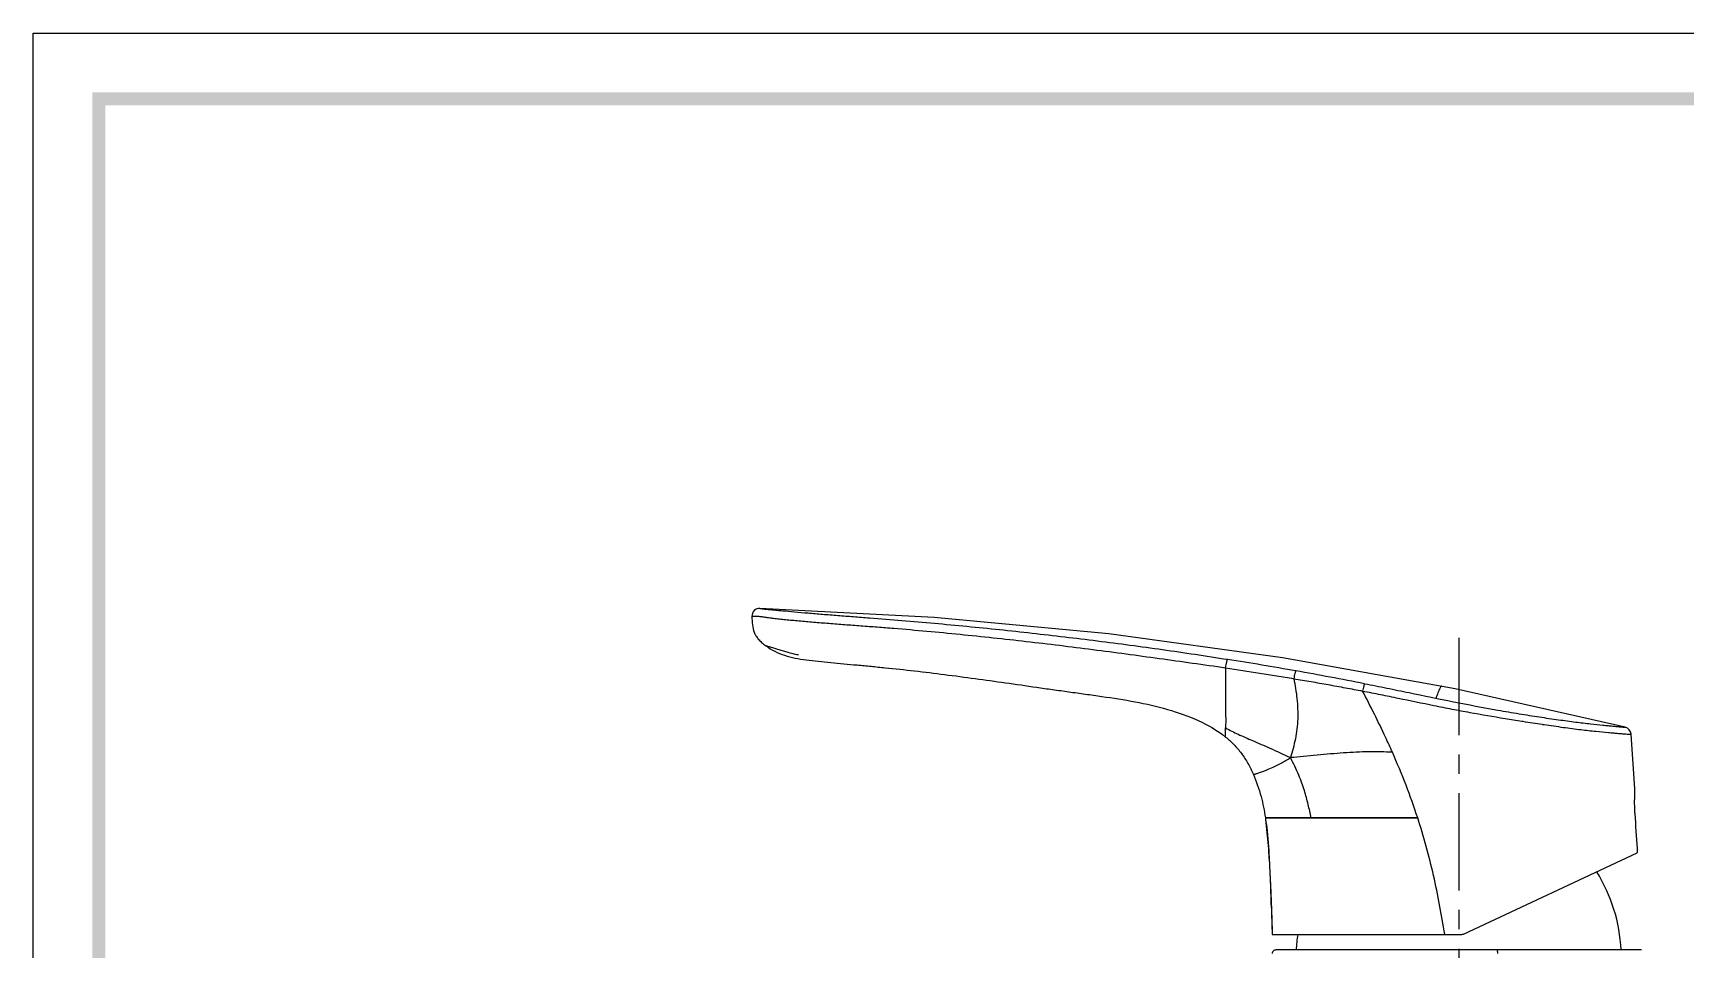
# Model space of a CAD drawing. Header units: millimetres. Extents: x 1091 to 1735, y 843 to 1297.
# Drawn here: x 1091.2 to 1304, y 1179.2 to 1297.2 of the extents above; entities that cross this region are included whole.
import ezdxf

# ---------------------------------------------------------------- set-up
doc = ezdxf.new("R2010")
doc.units = ezdxf.units.MM
doc.linetypes.add('CENTER', pattern=[2, 1.25, -0.25, 0.25, -0.25])
doc.layers.add('06___PRT_ALL_SURFS', color=7, linetype='Continuous')
doc.layers.add('标注', color=1, linetype='Continuous')

msp = doc.modelspace()

# ---------------------------------------------------------------- linework, layer by layer
at = {"color": 40, "linetype": 'Continuous'}
for p, q in [((1185.55, 1218.37), (1185.57, 1218.36)), ((1186.01, 1218.23), (1187.51, 1217.78)), ((1187.51, 1217.78), (1187.86, 1217.68)), ((1187.86, 1217.68), (1188.12, 1217.6)), ((1249.89, 1196.19), (1269.49, 1196.19))]:
    msp.add_line(p, q, dxfattribs=at)
at = {"color": 9, "linetype": 'Continuous'}
for p, q in [((1282.91, 1208.63), (1283.02, 1208.62)), ((1285.55, 1208.23), (1285.67, 1208.21)), ((1285.67, 1208.21), (1285.76, 1208.2)), ((1255.78, 1196.19), (1249.89, 1196.19)), ((1269.49, 1196.19), (1255.78, 1196.19))]:
    msp.add_line(p, q, dxfattribs=at)
at = {"color": 7, "linetype": 'Continuous'}
for p, q in [((1244.77, 1207.76), (1244.77, 1207.76)), ((1244.77, 1207.72), (1244.77, 1207.76)), ((1244.77, 1206.6), (1244.77, 1207.72)), ((1297.46, 1199.94), (1296.97, 1206.96)), ((1249.89, 1196.19), (1249.92, 1195.97)), ((1249.92, 1195.97), (1250.34, 1191.77)), ((1250.34, 1191.77), (1250.6, 1186.61)), ((1275.37, 1181.24), (1297.74, 1191.67)), ((1250.6, 1186.61), (1250.77, 1181.19)), ((1250.77, 1181.19), (1275.16, 1181.19)), ((1298.31, 1179.19), (1251.24, 1179.19))]:
    msp.add_line(p, q, dxfattribs=at)
at = {"color": 2}
msp.add_lwpolyline([(1091.24, 1297.22), (1735.44, 1297.22), (1735.44, 843.46), (1091.24, 843.46)], close=True, dxfattribs=at)
at = {"ltscale": 0.5}
msp.add_lwpolyline([(1091.24, 1297.22), (1735.44, 1297.22), (1735.44, 843.46), (1091.24, 843.46)], close=True, dxfattribs=at)
at = {"color": 40, "linetype": 'Continuous'}
for points in [[(1185.57, 1218.36), (1185.65, 1218.34), (1185.68, 1218.34), (1185.72, 1218.32), (1185.76, 1218.31), (1185.78, 1218.31)], [(1185.78, 1218.31), (1185.9, 1218.27), (1186.01, 1218.23)], [(1188.12, 1217.6), (1188.26, 1217.57), (1188.4, 1217.53)], [(1188.4, 1217.53), (1188.55, 1217.49), (1188.7, 1217.45), (1188.86, 1217.41), (1189.03, 1217.36), (1189.2, 1217.32), (1189.38, 1217.28), (1189.57, 1217.24), (1189.77, 1217.2)], [(1272.6, 1213.13), (1272.56, 1213.13), (1272.52, 1213.11), (1272.48, 1213.07), (1272.44, 1213.02), (1272.39, 1212.94), (1272.34, 1212.85), (1272.28, 1212.74), (1272.22, 1212.61), (1272.16, 1212.47), (1272.1, 1212.3), (1272.03, 1212.12), (1271.95, 1211.92), (1271.88, 1211.71), (1271.81, 1211.52)]]:
    msp.add_lwpolyline(points, dxfattribs=at)
at = {"color": 7, "linetype": 'Continuous'}
for centre, radius, start, end in [((1184.78, 1222.16), 1, 88.2278, 181.2658), ((1190.17, 1224.69), 7.83, 233.7644, 234.1774), ((1295.97, 1206.89), 1, 4, 76.1284), ((1141.76, 1184.07), 108.85, 3.5259, 4.1804), ((1108.34, 1182.18), 142.33, 1.9688, 3.4609), ((1274.77, 1178.16), 20.94, 2.8029, 31.9439), ((878.31, 1174.07), 372.5, 1.6575, 1.9999), ((1941.78, 1204.4), 691.4, 181.62061, 181.92353), ((1274.77, 1178.16), 20.94, 171.6848, 177.1971), ((1275.16, 1181.69), 0.5, 270, 295)]:
    msp.add_arc(centre, radius, start, end, dxfattribs=at)
at = {"color": 9, "linetype": 'Continuous'}
for centre, radius, start, end in [((1173.42, 765.74), 456.5, 79.8574, 80.976), ((1147.69, 621.15), 603.37, 79.01574, 79.87016), ((1328, 1493.7), 288.61, 260.5771, 261.0135), ((1325.43, 1477.53), 272.23, 261.0383, 261.5764)]:
    msp.add_arc(centre, radius, start, end, dxfattribs=at)
for points, knots in [([(1183.78, 1222.14), (1183.78, 1222.14), (1183.78, 1222.13), (1183.78, 1222.13), (1183.79, 1222.13), (1183.8, 1222.13), (1183.82, 1222.13), (1183.85, 1222.13), (1183.9, 1222.14), (1183.98, 1222.16), (1184.09, 1222.17), (1184.23, 1222.18), (1184.39, 1222.17), (1184.59, 1222.15), (1184.9, 1222.12), (1185.34, 1222.05), (1185.93, 1221.97), (1186.6, 1221.89), (1187.33, 1221.8), (1188.12, 1221.72), (1188.96, 1221.64), (1190.16, 1221.53), (1191.74, 1221.39), (1193.7, 1221.24), (1195.74, 1221.08), (1197.82, 1220.92), (1199.93, 1220.77), (1202.76, 1220.54), (1206.31, 1220.24), (1210.58, 1219.83), (1214.84, 1219.39), (1219.11, 1218.91), (1223.39, 1218.41), (1229.09, 1217.69), (1234.8, 1216.92), (1240.5, 1216.12), (1243.34, 1215.72), (1244.77, 1215.52)], [0, 0, 0, 0, 0.000025, 0.000102, 0.000236, 0.000424, 0.000661, 0.000971, 0.001882, 0.003243, 0.005041, 0.007285, 0.009984, 0.013142, 0.016754, 0.025195, 0.035037, 0.046067, 0.058122, 0.071083, 0.084842, 0.099299, 0.12992, 0.162238, 0.195662, 0.229773, 0.264282, 0.298993, 0.368645, 0.438416, 0.508309, 0.578319, 0.648443, 0.718676, 0.859353, 0.929707, 1, 1, 1, 1]), ([(1184.81, 1223.16), (1184.81, 1223.16), (1184.82, 1223.16), (1184.84, 1223.15), (1184.87, 1223.15), (1184.93, 1223.14), (1185.02, 1223.13), (1185.19, 1223.11), (1185.47, 1223.07), (1185.9, 1223.03), (1186.43, 1222.98), (1187.04, 1222.92), (1188, 1222.83), (1189.33, 1222.71), (1191.05, 1222.56), (1192.91, 1222.41), (1194.87, 1222.25), (1196.88, 1222.1), (1199.64, 1221.88), (1203.1, 1221.61), (1207.28, 1221.25), (1211.47, 1220.86), (1215.66, 1220.44), (1221.25, 1219.83), (1228.25, 1219), (1236.65, 1217.88), (1242.24, 1217.04), (1245.02, 1216.6)], [0, 0, 0, 0, 0.000101, 0.000414, 0.00098, 0.001916, 0.003312, 0.005194, 0.010433, 0.017624, 0.026491, 0.036741, 0.048157, 0.073896, 0.102726, 0.133801, 0.166384, 0.199913, 0.234007, 0.302963, 0.372231, 0.441612, 0.51111, 0.580723, 0.720278, 0.860146, 1, 1, 1, 1]), ([(1244.77, 1215.52), (1244.78, 1215.65), (1244.81, 1215.83), (1244.86, 1216.07), (1244.9, 1216.23), (1244.93, 1216.36), (1244.96, 1216.47), (1244.99, 1216.55), (1245.01, 1216.58), (1245.02, 1216.6)], [0, 0, 0, 0, 0.345691, 0.508023, 0.655246, 0.782011, 0.88369, 0.95691, 1, 1, 1, 1]), ([(1244.77, 1215.52), (1246.23, 1215.3), (1248.43, 1214.94), (1251.35, 1214.47), (1252.81, 1214.23), (1253.54, 1214.11)], [0, 0, 0, 0, 0.500188, 0.750123, 1, 1, 1, 1]), ([(1253.81, 1215.11), (1253.8, 1215.1), (1253.78, 1215.07), (1253.75, 1215), (1253.72, 1214.9), (1253.66, 1214.72), (1253.6, 1214.45), (1253.56, 1214.23), (1253.54, 1214.11)], [0, 0, 0, 0, 0.044426, 0.11775, 0.21871, 0.344093, 0.651669, 1, 1, 1, 1]), ([(1253.54, 1214.11), (1253.62, 1213.69), (1253.79, 1212.84), (1253.96, 1211.54), (1254.05, 1210.23), (1254.06, 1208.93), (1253.97, 1207.64), (1253.76, 1206.37), (1253.46, 1205.14), (1253.22, 1204.34), (1253.1, 1203.95)], [0, 0, 0, 0, 0.125693, 0.252224, 0.38043, 0.507159, 0.631693, 0.756668, 0.880645, 1, 1, 1, 1]), ([(1253.54, 1214.11), (1254.28, 1213.99), (1255.76, 1213.74), (1257.97, 1213.35), (1260.18, 1212.94), (1261.66, 1212.66), (1262.4, 1212.52)], [0, 0, 0, 0, 0.249807, 0.499739, 0.749811, 1, 1, 1, 1]), ([(1262.66, 1213.46), (1262.65, 1213.45), (1262.63, 1213.42), (1262.6, 1213.35), (1262.57, 1213.26), (1262.52, 1213.09), (1262.46, 1212.84), (1262.42, 1212.63), (1262.39, 1212.52)], [0, 0, 0, 0, 0.044263, 0.117216, 0.217451, 0.341954, 0.648629, 1, 1, 1, 1]), ([(1262.66, 1213.46), (1263.61, 1213.28), (1265.52, 1212.9), (1269.34, 1212.12), (1274.08, 1211.12), (1278.81, 1210.23), (1282.5, 1209.6), (1285.11, 1209.19), (1287.54, 1208.83), (1289.74, 1208.54), (1291.64, 1208.31), (1293.03, 1208.17), (1293.97, 1208.07), (1294.57, 1208.01), (1295.08, 1207.96), (1295.46, 1207.92), (1295.72, 1207.9), (1295.87, 1207.88), (1296, 1207.87), (1296.09, 1207.86), (1296.18, 1207.86), (1296.2, 1207.86), (1296.21, 1207.86), (1296.21, 1207.86)], [0, 0, 0, 0, 0.085702, 0.171373, 0.343173, 0.513369, 0.595238, 0.673306, 0.746086, 0.811798, 0.868393, 0.914971, 0.934776, 0.952322, 0.967549, 0.980304, 0.985667, 0.990293, 0.994016, 0.996712, 0.999455, 0.999896, 1, 1, 1, 1]), ([(1266.23, 1204.64), (1265.95, 1205.28), (1264.74, 1207.94), (1263.43, 1210.56), (1262.39, 1212.52)], [0, 0, 0, 0, 0.241091, 1, 1, 1, 1]), ([(1262.4, 1212.52), (1263.16, 1212.37), (1264.69, 1212.07), (1267.76, 1211.45), (1270.82, 1210.81), (1273.89, 1210.2), (1276.94, 1209.63), (1279.23, 1209.24), (1280.74, 1208.99)], [0, 0, 0, 0, 0.125405, 0.250777, 0.501778, 0.627681, 0.753354, 1, 1, 1, 1]), ([(1244.77, 1207.76), (1245.29, 1207.47), (1246.44, 1206.91), (1248.36, 1206.09), (1250.61, 1205.11), (1252.22, 1204.36), (1253.1, 1203.95)], [0, 0, 0, 0, 0.195806, 0.418396, 0.682169, 1, 1, 1, 1]), ([(1285.76, 1208.2), (1286.59, 1208.08), (1288.17, 1207.85), (1290.4, 1207.56), (1292.33, 1207.34), (1293.73, 1207.2), (1294.7, 1207.12), (1295.3, 1207.07), (1295.82, 1207.03), (1296.26, 1206.99), (1296.59, 1206.97), (1296.8, 1206.95), (1296.9, 1206.95), (1296.95, 1206.95), (1296.96, 1206.96), (1296.97, 1206.96), (1296.97, 1206.96)], [0, 0, 0, 0, 0.222962, 0.423977, 0.59701, 0.739667, 0.800367, 0.854105, 0.900691, 0.93966, 0.970118, 0.989693, 0.995115, 0.99821, 0.999635, 1, 1, 1, 1]), ([(1266.24, 1204.64), (1265.74, 1204.66), (1264.74, 1204.7), (1262.64, 1204.7), (1260.47, 1204.6), (1258.25, 1204.42), (1256.53, 1204.25), (1254.81, 1204.08), (1253.67, 1203.98), (1253.1, 1203.95)], [0, 0, 0, 0, 0.112082, 0.229707, 0.477434, 0.606444, 0.737996, 0.870327, 1, 1, 1, 1]), ([(1269.49, 1196.19), (1269.03, 1197.6), (1268.01, 1200.45), (1266.85, 1203.24), (1266.23, 1204.64)], [0, 0, 0, 0, 0.493241, 1, 1, 1, 1]), ([(1248.34, 1201.77), (1248.34, 1201.77), (1248.34, 1201.77), (1248.34, 1201.77), (1248.35, 1201.77), (1248.36, 1201.77), (1248.38, 1201.78), (1248.41, 1201.79), (1248.44, 1201.8), (1248.49, 1201.81), (1248.54, 1201.82), (1248.63, 1201.85), (1248.76, 1201.89), (1248.94, 1201.94), (1249.16, 1202.02), (1249.42, 1202.11), (1249.72, 1202.22), (1250.22, 1202.42), (1250.96, 1202.74), (1251.98, 1203.26), (1252.71, 1203.69), (1253.1, 1203.95)], [0, 0, 0, 0, 0.000206, 0.000817, 0.001831, 0.00325, 0.007302, 0.012973, 0.020265, 0.029178, 0.039714, 0.051875, 0.081164, 0.117475, 0.161348, 0.213391, 0.274243, 0.34458, 0.516441, 0.73415, 1, 1, 1, 1]), ([(1255.78, 1196.19), (1255.66, 1196.77), (1255.4, 1197.95), (1255, 1199.44), (1254.58, 1200.7), (1254.02, 1202.13), (1253.49, 1203.21), (1253.1, 1203.95)], [0, 0, 0, 0, 0.215116, 0.440046, 0.562678, 0.696232, 1, 1, 1, 1]), ([(1279.67, 1179.19), (1279.68, 1179.19), (1279.72, 1179.13), (1279.74, 1179.04), (1279.76, 1178.89), (1279.77, 1178.78), (1279.77, 1178.72)], [0, 0, 0, 0, 0.105336, 0.319782, 0.63101, 1, 1, 1, 1])]:
    msp.add_open_spline(points, degree=3, knots=knots, dxfattribs=at)
at = {"color": 7, "linetype": 'Continuous'}
for points, knots in [([(1183.78, 1222.14), (1183.79, 1221.77), (1183.82, 1221.07), (1183.99, 1220.22), (1184.29, 1219.62), (1184.61, 1219.18), (1185.04, 1218.76), (1185.36, 1218.5), (1185.54, 1218.37)], [0, 0, 0, 0, 0.253063, 0.477411, 0.590124, 0.712104, 0.84916, 1, 1, 1, 1]), ([(1185.59, 1218.34), (1185.95, 1218.08), (1186.72, 1217.61), (1187.99, 1217.09), (1189.35, 1216.74), (1190.81, 1216.52), (1192.35, 1216.36), (1193.96, 1216.2), (1195.63, 1216.03), (1197.36, 1215.87), (1199.14, 1215.7), (1201.6, 1215.46), (1204.76, 1215.12), (1208.61, 1214.65), (1212.51, 1214.13), (1216.46, 1213.58), (1219.78, 1213.1), (1222.5, 1212.71), (1224.59, 1212.42), (1226.71, 1212.13), (1229.56, 1211.73), (1233.11, 1211.19), (1237.28, 1210.25), (1241.25, 1208.84), (1243.7, 1207.46), (1244.77, 1206.6)], [0, 0, 0, 0, 0.022122, 0.044337, 0.067174, 0.091321, 0.116844, 0.143522, 0.1712, 0.199764, 0.22913, 0.259242, 0.321517, 0.385808, 0.450799, 0.515479, 0.582127, 0.616308, 0.650994, 0.686125, 0.721593, 0.792786, 0.863187, 0.932115, 1, 1, 1, 1]), ([(1244.77, 1215.52), (1244.77, 1215.04), (1244.77, 1214.1), (1244.77, 1212.96), (1244.77, 1212.11), (1244.77, 1211.56), (1244.77, 1211.04), (1244.77, 1210.56), (1244.76, 1210.11), (1244.76, 1209.68), (1244.77, 1209.28), (1244.78, 1208.81), (1244.77, 1208.31), (1244.77, 1207.93), (1244.77, 1207.76)], [0, 0, 0, 0, 0.187435, 0.363013, 0.441402, 0.512805, 0.578883, 0.640673, 0.698938, 0.754291, 0.806462, 0.854441, 0.936586, 1, 1, 1, 1]), ([(1244.77, 1206.6), (1245.15, 1206.3), (1245.87, 1205.64), (1246.84, 1204.49), (1247.67, 1203.19), (1248.13, 1202.25), (1248.34, 1201.77)], [0, 0, 0, 0, 0.238414, 0.484114, 0.74044, 1, 1, 1, 1]), ([(1248.34, 1201.77), (1248.74, 1200.85), (1249.37, 1199.02), (1249.75, 1197.11), (1249.89, 1196.19)], [0, 0, 0, 0, 0.515981, 1, 1, 1, 1]), ([(1297.48, 1196.69), (1297.46, 1196.9), (1297.44, 1197.31), (1297.42, 1197.92), (1297.42, 1198.39), (1297.43, 1198.74), (1297.43, 1198.98), (1297.44, 1199.19), (1297.44, 1199.38), (1297.45, 1199.55), (1297.45, 1199.66), (1297.45, 1199.75), (1297.45, 1199.8), (1297.46, 1199.84), (1297.46, 1199.87), (1297.46, 1199.9), (1297.46, 1199.92), (1297.46, 1199.93), (1297.46, 1199.93), (1297.46, 1199.94), (1297.46, 1199.94), (1297.46, 1199.94)], [0, 0, 0, 0, 0.195051, 0.382619, 0.555488, 0.634303, 0.707015, 0.77292, 0.831394, 0.88186, 0.923842, 0.941514, 0.956917, 0.970017, 0.98078, 0.989173, 0.995181, 0.997287, 0.998794, 0.999698, 1, 1, 1, 1]), ([(1272.97, 1181.19), (1272.57, 1183.73), (1271.87, 1187.52), (1270.62, 1192.51), (1269.88, 1194.97), (1269.49, 1196.19)], [0, 0, 0, 0, 0.500052, 0.750057, 1, 1, 1, 1]), ([(1297.74, 1191.67), (1297.75, 1191.67), (1297.76, 1191.69), (1297.77, 1191.73), (1297.78, 1191.79), (1297.79, 1191.89), (1297.79, 1192.04), (1297.78, 1192.17), (1297.78, 1192.24)], [0, 0, 0, 0, 0.041336, 0.112073, 0.212092, 0.337629, 0.646906, 1, 1, 1, 1]), ([(1251.24, 1179.19), (1251.12, 1179.19), (1250.88, 1179.07), (1250.75, 1178.84), (1250.74, 1178.72)], [0, 0, 0, 0, 0.5, 1, 1, 1, 1])]:
    msp.add_open_spline(points, degree=3, knots=knots, dxfattribs=at)
for points in [[(1249.92, 1195.97), (1250.11, 1194.66), (1250.23, 1193.33), (1250.33, 1192.01)], [(1297.78, 1192.24), (1297.68, 1193.72), (1297.58, 1195.2), (1297.48, 1196.69)]]:
    msp.add_open_spline(points, degree=3, dxfattribs=at)
at = {"color": 5, "ltscale": 40}
for points in [[(1098.88, 1289.58), (1100.53, 1289.58), (1098.88, 858.75), (1100.53, 860.4)], [(1099.71, 1289.58), (1099.71, 1287.93), (1726.97, 1289.58), (1726.97, 1287.93)]]:
    msp.add_trace(points, dxfattribs=at)
at = {"layer": '06___PRT_ALL_SURFS', "color": 7, "linetype": 'Continuous'}
msp.add_line((1296.21, 1207.86), (1274.32, 1212.79), dxfattribs=at)
msp.add_lwpolyline([(1274.32, 1212.79), (1252.1, 1216.81), (1229.75, 1219.87), (1207.24, 1221.99), (1184.81, 1223.16)], dxfattribs=at)
at = {"layer": '标注', "linetype": 'CENTER', "ltscale": 10}
msp.add_line((1274.77, 1219.35), (1274.77, 1176.01), dxfattribs=at)

doc.saveas('drawing.dxf')
